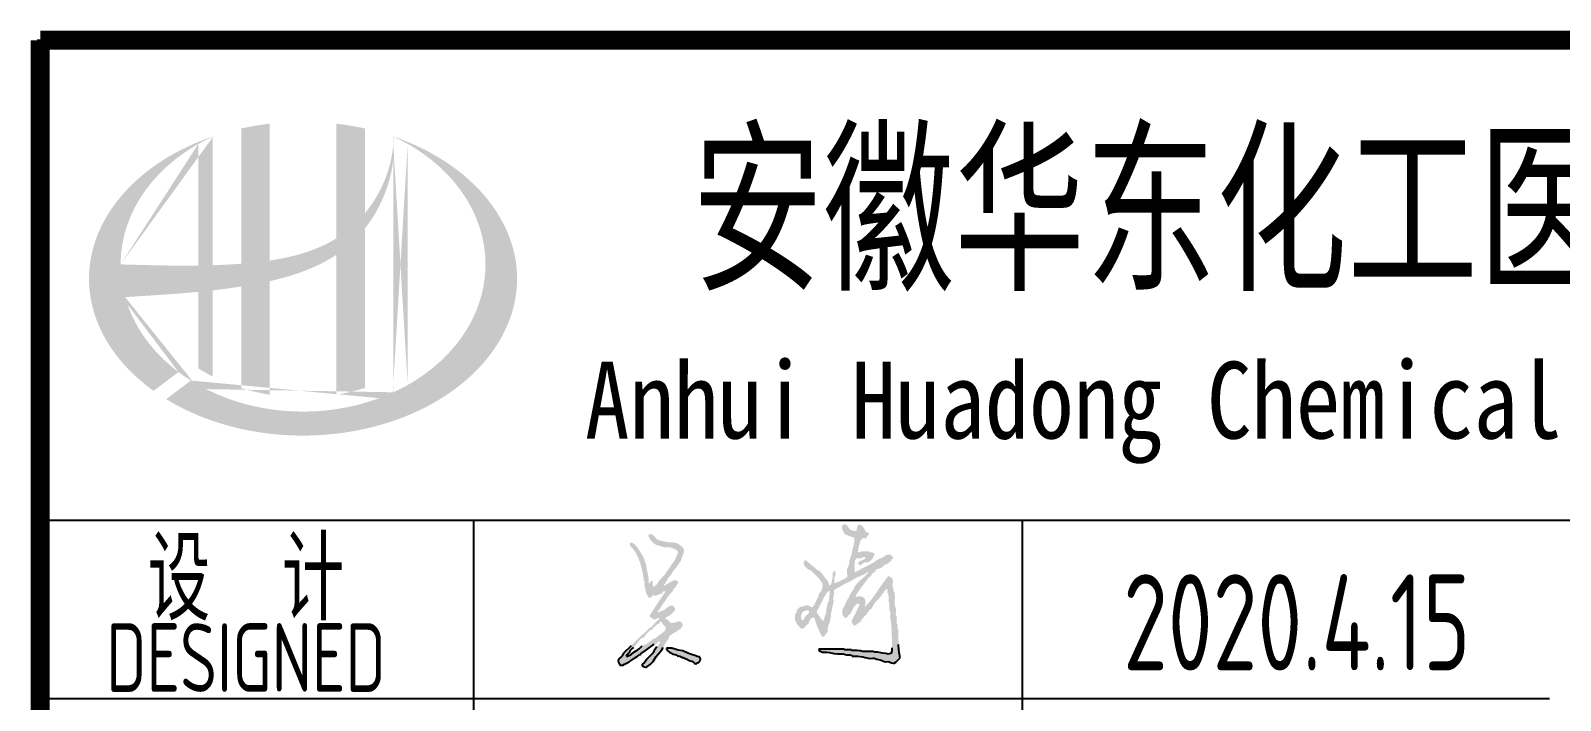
# Model space of a CAD drawing. Extents: x 84552 to 1115094, y -331058 to 102248.
# Drawn here: x 194981 to 197768, y 58231 to 59452 of the extents above; entities that cross this region are included whole.
import ezdxf
from ezdxf.enums import TextEntityAlignment as Align

# ---------------------------------------------------------------- set-up
doc = ezdxf.new("R2010")
doc.units = 0
doc.header["$LTSCALE"] = 1000
doc.header["$MEASUREMENT"] = 0
doc.styles.add('AHD', font='sceie.shx', dxfattribs={"width": 0.7, "bigfont": 'sceic.shx'})
doc.styles.add('sceie', font='sceie.shx', dxfattribs={"width": 0.7, "bigfont": 'sceic.shx'})
doc.styles.add('宋体', font='', dxfattribs={"width": 0.6})
doc.styles.get('宋体').set_extended_font_data('SimSun')

msp = doc.modelspace()

# ---------------------------------------------------------------- hatches: boundary and pattern name
h = msp.add_hatch(color=256)
edge = h.paths.add_edge_path()
edge.add_spline(control_points=[(195416.3, 58995.6), (195419.4, 58996.3), (195422.4, 58997), (195447, 59002.9), (195468.3, 59009.4), (195505.8, 59025), (195522.2, 59033.4), (195537.7, 59043.7)], knot_values=[61.629012, 61.629012, 61.629012, 61.629012, 63.330431, 63.330431, 75.353634, 75.353634, 85.398649, 85.398649, 85.398649, 85.398649], degree=3, periodic=0)
edge.add_line((195537.7, 59043.7), (195537.7, 58788.6))
edge.add_spline(control_points=[(195537.7, 58788.6), (195546.2, 58790), (195554.7, 58791.7), (195572.1, 58795.7), (195581, 58798.1), (195589.7, 58800.8)], knot_values=[4.908456, 4.908456, 4.908456, 4.908456, 4.992821, 4.992821, 5.083034, 5.083034, 5.083034, 5.083034], degree=3, periodic=0)
edge.add_line((195589.7, 58800.8), (195589.7, 59091.6))
edge.add_spline(control_points=[(195589.7, 59091.6), (195594, 59097), (195598.1, 59102.7), (195611.1, 59122.5), (195618.9, 59137.5), (195633.6, 59173.9), (195639.2, 59195.8), (195641.5, 59218.5), (195641.6, 59219.1), (195641.7, 59219.7)], knot_values=[97.991744, 97.991744, 97.991744, 97.991744, 101.64219, 101.64219, 110.337975, 110.337975, 121.934322, 121.934322, 122.270691, 122.270691, 122.270691, 122.270691], degree=3, periodic=0)
edge.add_line((195641.7, 59219.7), (195641.7, 59254.9))
edge.add_spline(control_points=[(195641.7, 59254.9), (195641.6, 59251.1), (195641.4, 59247.3), (195641.1, 59243.4)], knot_values=[126.194075, 126.194075, 126.194075, 126.194075, 128.396762, 128.396762, 128.396762, 128.396762], degree=3, periodic=0)
edge.add_spline(control_points=[(195641.1, 59243.4), (195640.9, 59240.3), (195640.6, 59237.2), (195640.2, 59234.1)], knot_values=[124.417049, 124.417049, 124.417049, 124.417049, 126.194075, 126.194075, 126.194075, 126.194075], degree=3, periodic=0)
edge.add_spline(control_points=[(195640.2, 59234.1), (195639.6, 59229.6), (195638.9, 59225), (195638, 59220.5)], knot_values=[121.80529, 121.80529, 121.80529, 121.80529, 124.417049, 124.417049, 124.417049, 124.417049], degree=3, periodic=0)
edge.add_spline(control_points=[(195638, 59220.5), (195636.8, 59214.4), (195635.4, 59208.3), (195633.6, 59202.3)], knot_values=[118.31574, 118.31574, 118.31574, 118.31574, 121.80529, 121.80529, 121.80529, 121.80529], degree=3, periodic=0)
edge.add_spline(control_points=[(195633.6, 59202.3), (195631.9, 59196.2), (195629.8, 59190.2), (195627.6, 59184.3)], knot_values=[114.795988, 114.795988, 114.795988, 114.795988, 118.31574, 118.31574, 118.31574, 118.31574], degree=3, periodic=0)
edge.add_spline(control_points=[(195627.6, 59184.3), (195625.3, 59178.5), (195622.8, 59172.7), (195620.1, 59167)], knot_values=[111.329641, 111.329641, 111.329641, 111.329641, 114.795988, 114.795988, 114.795988, 114.795988], degree=3, periodic=0)
edge.add_spline(control_points=[(195620.1, 59167), (195617.4, 59161.2), (195614.3, 59155.6), (195611.1, 59150)], knot_values=[107.79529, 107.79529, 107.79529, 107.79529, 111.329641, 111.329641, 111.329641, 111.329641], degree=3, periodic=0)
edge.add_spline(control_points=[(195611.1, 59150), (195608, 59144.6), (195604.6, 59139.3), (195601, 59134.2)], knot_values=[104.343579, 104.343579, 104.343579, 104.343579, 107.79529, 107.79529, 107.79529, 107.79529], degree=3, periodic=0)
edge.add_spline(control_points=[(195601, 59134.2), (195597.4, 59129), (195593.6, 59124), (195589.7, 59119.1)], knot_values=[100.8507, 100.8507, 100.8507, 100.8507, 104.343579, 104.343579, 104.343579, 104.343579], degree=3, periodic=0)
edge.add_line((195589.7, 59119.1), (195589.7, 59273.8))
edge.add_spline(control_points=[(195589.7, 59273.8), (195572.6, 59277.6), (195555.2, 59280.5), (195537.7, 59282.5)], knot_values=[4.423999, 4.423999, 4.423999, 4.423999, 4.558741, 4.558741, 4.558741, 4.558741], degree=3, periodic=0)
edge.add_line((195537.7, 59282.5), (195537.7, 59073.5))
edge.add_spline(control_points=[(195537.7, 59073.5), (195501.7, 59051.2), (195459.6, 59039.6), (195416.3, 59033.1)], knot_values=[63.246215, 63.246215, 63.246215, 63.246215, 87.689124, 87.689124, 87.689124, 87.689124], degree=3, periodic=0)
edge.add_line((195416.3, 59033.1), (195416.3, 59282.5))
edge.add_spline(control_points=[(195416.3, 59282.5), (195398.7, 59280.5), (195381.3, 59277.6), (195364.3, 59273.8)], knot_values=[4.866038, 4.866038, 4.866038, 4.866038, 5.000777, 5.000777, 5.000777, 5.000777], degree=3, periodic=0)
edge.add_line((195364.3, 59273.8), (195364.3, 59027.4))
edge.add_spline(control_points=[(195364.3, 59027.4), (195363.5, 59027.3), (195346, 59026), (195328.7, 59025.1), (195312.3, 59024.6)], knot_values=[43.657356, 43.657356, 43.657356, 43.657356, 44.134253, 53.497092, 53.497092, 53.497092, 53.497092], degree=3, periodic=0)
edge.add_line((195312.3, 59024.6), (195312.3, 59259.2))
edge.add_spline(control_points=[(195312.3, 59259.2), (195303.8, 59256.2), (195295.4, 59253.1), (195287.2, 59249.7)], knot_values=[5.14157, 5.14157, 5.14157, 5.14157, 5.212921, 5.212921, 5.212921, 5.212921], degree=3, periodic=0)
edge.add_spline(control_points=[(195287.2, 59249.7), (195283.8, 59248.3), (195280.3, 59246.8), (195264.2, 59239.8), (195252, 59233.6), (195240.2, 59227)], knot_values=[5.212921, 5.212921, 5.212921, 5.212921, 5.24296, 5.24296, 5.355623, 5.355623, 5.355623, 5.355623], degree=3, periodic=0)
edge.add_spline(control_points=[(195240.2, 59227), (195232.8, 59222.9), (195225.6, 59218.5), (195218.6, 59213.9)], knot_values=[5.355623, 5.355623, 5.355623, 5.355623, 5.426974, 5.426974, 5.426974, 5.426974], degree=3, periodic=0)
edge.add_spline(control_points=[(195218.6, 59213.9), (195214.9, 59211.5), (195211.2, 59209.1), (195204.5, 59204.3), (195201.3, 59202.1), (195198.3, 59199.8)], knot_values=[5.426974, 5.426974, 5.426974, 5.426974, 5.464765, 5.464765, 5.498325, 5.498325, 5.498325, 5.498325], degree=3, periodic=0)
edge.add_spline(control_points=[(195198.3, 59199.8), (195185.3, 59190), (195173.2, 59179.5), (195162.3, 59168.6)], knot_values=[5.498325, 5.498325, 5.498325, 5.498325, 5.641027, 5.641027, 5.641027, 5.641027], degree=3, periodic=0)
edge.add_spline(control_points=[(195162.3, 59168.6), (195158.8, 59165.1), (195155.4, 59161.5), (195145.2, 59150.2), (195138.7, 59142.3), (195132.8, 59134.2)], knot_values=[5.641027, 5.641027, 5.641027, 5.641027, 5.686569, 5.686569, 5.783729, 5.783729, 5.783729, 5.783729], degree=3, periodic=0)
edge.add_spline(control_points=[(195132.8, 59134.2), (195125.3, 59123.8), (195118.6, 59113.1), (195112.1, 59100.6), (195111.3, 59099), (195110.5, 59097.4)], knot_values=[5.783729, 5.783729, 5.783729, 5.783729, 5.908374, 5.908374, 5.92643, 5.92643, 5.92643, 5.92643], degree=3, periodic=0)
edge.add_spline(control_points=[(195110.5, 59097.4), (195104.2, 59084.9), (195099.2, 59072.1), (195095.5, 59059.1)], knot_values=[5.92643, 5.92643, 5.92643, 5.92643, 6.069132, 6.069132, 6.069132, 6.069132], degree=3, periodic=0)
edge.add_spline(control_points=[(195095.5, 59059.1), (195093.8, 59053.5), (195092.5, 59048), (195089.8, 59034.9), (195088.6, 59027.4), (195087.9, 59019.8)], knot_values=[6.069132, 6.069132, 6.069132, 6.069132, 6.130179, 6.130179, 6.211834, 6.211834, 6.211834, 6.211834], degree=3, periodic=0)
edge.add_spline(control_points=[(195087.9, 59019.8), (195087.3, 59013.2), (195087, 59006.6), (195087, 59000)], knot_values=[6.211834, 6.211834, 6.211834, 6.211834, 6.283185, 6.283185, 6.283185, 6.283185], degree=3, periodic=0)
edge.add_spline(control_points=[(195087, 59000), (195087, 58995.4), (195087.1, 58990.7), (195087.5, 58986.1)], knot_values=[6.283185, 6.283185, 6.283185, 6.283185, 6.333655, 6.333655, 6.333655, 6.333655], degree=3, periodic=0)
edge.add_spline(control_points=[(195087.5, 58986.1), (195088.1, 58976.7), (195089.3, 58967.4), (195091.2, 58958.2)], knot_values=[6.333655, 6.333655, 6.333655, 6.333655, 6.434594, 6.434594, 6.434594, 6.434594], degree=3, periodic=0)
edge.add_spline(control_points=[(195091.2, 58958.2), (195091.3, 58957.6), (195091.5, 58956.9), (195093.4, 58947.7), (195095.8, 58939.1), (195098.8, 58930.6)], knot_values=[6.434594, 6.434594, 6.434594, 6.434594, 6.441278, 6.441278, 6.535532, 6.535532, 6.535532, 6.535532], degree=3, periodic=0)
edge.add_spline(control_points=[(195098.8, 58930.6), (195101.9, 58921.5), (195105.6, 58912.5), (195110, 58903.6)], knot_values=[6.535532, 6.535532, 6.535532, 6.535532, 6.636471, 6.636471, 6.636471, 6.636471], degree=3, periodic=0)
edge.add_spline(control_points=[(195110, 58903.6), (195111.1, 58901.3), (195112.3, 58899.1), (195116.9, 58890.3), (195120.8, 58883.8), (195125, 58877.3)], knot_values=[6.636471, 6.636471, 6.636471, 6.636471, 6.661894, 6.661894, 6.73741, 6.73741, 6.73741, 6.73741], degree=3, periodic=0)
edge.add_spline(control_points=[(195125, 58877.3), (195130.5, 58868.8), (195136.7, 58860.4), (195143.5, 58852.2)], knot_values=[6.73741, 6.73741, 6.73741, 6.73741, 6.838349, 6.838349, 6.838349, 6.838349], degree=3, periodic=0)
edge.add_spline(control_points=[(195143.5, 58852.2), (195146.5, 58848.6), (195149.5, 58845.1), (195156.8, 58837.1), (195161.1, 58832.7), (195165.5, 58828.3)], knot_values=[6.838349, 6.838349, 6.838349, 6.838349, 6.88251, 6.88251, 6.939288, 6.939288, 6.939288, 6.939288], degree=3, periodic=0)
edge.add_spline(control_points=[(195165.5, 58828.3), (195173.4, 58820.7), (195181.8, 58813.2), (195190.8, 58806.1)], knot_values=[6.939288, 6.939288, 6.939288, 6.939288, 7.040227, 7.040227, 7.040227, 7.040227], degree=3, periodic=0)
edge.add_spline(control_points=[(195190.8, 58806.1), (195195.2, 58802.6), (195199.8, 58799.1), (195204.6, 58795.7)], knot_values=[7.040227, 7.040227, 7.040227, 7.040227, 7.090696, 7.090696, 7.090696, 7.090696], degree=3, periodic=0)
edge.add_line((195204.6, 58795.7), (195250.1, 58829.9))
edge.add_ellipse((195477, 59026), major_axis=(332.5, 0), ratio=0.806676, start_angle=192.819, end_angle=226.9853, ccw=False)
edge.add_spline(control_points=[(195152.8, 58966.5), (195164.8, 58967.3), (195176.8, 58968), (195221.2, 58970.8), (195253.6, 58972.9), (195286.3, 58976.1)], knot_values=[11.398263, 11.398263, 11.398263, 11.398263, 18.40729, 18.40729, 37.18094, 37.18094, 37.18094, 37.18094], degree=3, periodic=0)
edge.add_line((195286.3, 58976.1), (195286.3, 58836.6))
edge.add_spline(control_points=[(195286.3, 58836.6), (195288.1, 58835.4), (195289.9, 58834.3), (195298.4, 58829.2), (195305.2, 58825.4), (195312.3, 58821.9)], knot_values=[4.049945, 4.049945, 4.049945, 4.049945, 4.072021, 4.072021, 4.153257, 4.153257, 4.153257, 4.153257], degree=3, periodic=0)
edge.add_line((195312.3, 58821.9), (195312.3, 58978.8))
edge.add_spline(control_points=[(195312.3, 58978.8), (195328.4, 58980.6), (195344.6, 58982.8), (195362, 58985.5), (195363.2, 58985.6), (195364.3, 58985.8)], knot_values=[42.135009, 42.135009, 42.135009, 42.135009, 51.307228, 51.307228, 51.948574, 51.948574, 51.948574, 51.948574], degree=3, periodic=0)
edge.add_line((195364.3, 58985.8), (195364.3, 58800.8))
edge.add_spline(control_points=[(195364.3, 58800.8), (195381.1, 58795.6), (195398.6, 58791.5), (195416.3, 58788.6)], knot_values=[4.34174, 4.34174, 4.34174, 4.34174, 4.516316, 4.516316, 4.516316, 4.516316], degree=3, periodic=0)
edge.add_line((195416.3, 58788.6), (195416.3, 58995.6))
edge = h.paths.add_edge_path(flags=16)
edge.add_ellipse((195477, 59026), major_axis=(332.5, 0), ratio=0.806676, start_angle=124.9875, end_angle=179.999, ccw=False)
edge.add_line((195286.3, 59245.8), (195286.3, 59024))
edge.add_spline(control_points=[(195286.3, 59024), (195238.6, 59023.3), (195191.7, 59024.9), (195144.5, 59026.1)], knot_values=[11.27373, 11.27373, 11.27373, 11.27373, 38.687513, 38.687513, 38.687513, 38.687513], degree=3, periodic=0)
edge = h.paths.add_edge_path()
edge.add_spline(control_points=[(195227.6, 58780.5), (195243.1, 58771), (195259.7, 58762.3), (195302, 58743.7), (195328.6, 58734.8), (195384, 58721.5), (195412.7, 58717.2), (195470.8, 58713.3), (195500.1, 58713.8), (195557.9, 58719.5), (195586.3, 58724.8), (195640.8, 58739.8), (195666.9, 58749.5), (195715.4, 58773), (195737.8, 58786.7), (195777.7, 58817.1), (195795.3, 58833.9), (195825, 58869.7), (195837, 58888.6), (195855.2, 58927.7), (195861.4, 58947.8), (195867.7, 58988.4), (195867.8, 59008.9), (195862.1, 59049.6), (195856.2, 59069.8), (195838.4, 59109.2), (195826.5, 59128.3), (195797.1, 59164.4), (195779.5, 59181.4), (195739.6, 59212.2), (195717.3, 59226.1), (195676.7, 59245.9), (195659.5, 59253), (195641.7, 59259.2)], knot_values=[0.886421, 0.886421, 0.886421, 0.886421, 1.040557, 1.040557, 1.261172, 1.261172, 1.481788, 1.481788, 1.702404, 1.702404, 1.92302, 1.92302, 2.143636, 2.143636, 2.364252, 2.364252, 2.584868, 2.584868, 2.805484, 2.805484, 3.026099, 3.026099, 3.246715, 3.246715, 3.46852, 3.46852, 3.690325, 3.690325, 3.91213, 3.91213, 4.133935, 4.133935, 4.283209, 4.283209, 4.283209, 4.283209], degree=3, periodic=0)
edge.add_line((195641.7, 59259.2), (195641.7, 59259.1))
edge.add_spline(control_points=[(195641.7, 59259.1), (195641.7, 59257.7), (195641.7, 59256.3), (195641.7, 59254.9)], knot_values=[128.396762, 128.396762, 128.396762, 128.396762, 129.192193, 129.192193, 129.192193, 129.192193], degree=3, periodic=0)
edge.add_line((195641.7, 59254.9), (195641.7, 58793))
edge.add_ellipse((195477, 59026), major_axis=(332.5, 0), ratio=0.806676, start_angle=232.1054, end_angle=299.6833, ccw=False)
edge.add_line((195272.8, 58814.4), (195227.6, 58780.5))
edge = h.paths.add_edge_path(flags=16)
edge.add_ellipse((195477, 59026), major_axis=(332.5, 0), ratio=0.806676, start_angle=304.9875, end_angle=415.0121, ccw=False)
edge.add_line((195667.7, 58806.3), (195667.7, 59245.8))
h = msp.add_hatch(color=256)
h.dxf.hatch_style = 1
h.paths.add_polyline_path([(196153.7, 58436), (196156.6, 58438.4), (196156.3, 58439.8), (196156.9, 58440.9), (196158.1, 58441.5), (196159.4, 58443.2), (196160, 58444.2), (196160.7, 58446.2), (196159, 58448.8), (196157.4, 58449.9), (196154.5, 58450.9), (196146.9, 58447.2), (196143.1, 58445.2), (196135.7, 58441), (196134.7, 58441.5), (196134.3, 58442.5), (196134.7, 58443.6), (196136, 58443.4), (196137.2, 58444.3), (196137.3, 58445.7), (196141.2, 58452.7), (196143.6, 58456.1), (196148.8, 58462.3), (196151.5, 58467.4), (196153.4, 58469.9), (196157.6, 58473.8), (196157.4, 58475.2), (196157.9, 58476.3), (196159.2, 58476.9), (196164.1, 58483.7), (196166.1, 58487.7), (196168.6, 58495.7), (196170.6, 58499.4), (196171.1, 58501.9), (196170.6, 58506.1), (196169.8, 58509), (196168.8, 58510.5), (196166.5, 58512.4), (196161, 58516.5), (196157.6, 58518.1), (196150.8, 58519.7), (196147.3, 58519.7), (196145.5, 58519.7), (196142, 58519.7), (196136.1, 58520.9), (196133.2, 58521.5), (196127.4, 58522.8), (196122.9, 58524.7), (196120.6, 58526.3), (196117.5, 58530.1), (196116.2, 58531.3), (196115.6, 58531.9), (196114.4, 58533.2), (196111.9, 58534.2), (196110.2, 58534.3), (196107.6, 58533.7), (196106.3, 58533), (196106.1, 58531.1), (196107.1, 58530.1), (196109.4, 58524.9), (196111.2, 58522.4), (196115.4, 58518.6), (196118.6, 58516), (196120.4, 58514.9), (196124.3, 58513.4), (196126.4, 58513.7), (196127.8, 58513.3), (196129.5, 58511.8), (196131.7, 58511.8), (196132.8, 58511.4), (196134.7, 58510.3), (196139.3, 58510.3), (196141.6, 58510.3), (196146.1, 58510.3), (196151.4, 58508.7), (196154, 58507.5), (196158.7, 58504.5), (196159.9, 58502.6), (196160, 58501), (196159.2, 58498.8), (196155.7, 58489.9), (196153.4, 58485.6), (196147.7, 58478), (196146.4, 58475.3), (196145.5, 58474), (196143.5, 58471.7), (196137.3, 58462.4), (196133.7, 58457.9), (196125.8, 58449.8), (196122.8, 58444.8), (196120.8, 58442.4), (196116.5, 58438.4), (196116, 58439.4), (196114.9, 58439.8), (196113.9, 58439.4), (196113.9, 58443.2), (196113.9, 58445.1), (196113.9, 58448.8), (196112.6, 58449.1), (196112, 58449.2), (196110.7, 58449.3), (196109.9, 58447.3), (196109.4, 58446.4), (196108.1, 58444.6), (196107.2, 58444.8), (196106.7, 58445.9), (196107.1, 58446.7), (196106.7, 58450.9), (196106.5, 58453), (196106, 58457.1), (196105.2, 58461.3), (196104.8, 58463.4), (196104, 58467.6), (196102.9, 58473.8), (196102.3, 58477), (196100.8, 58483.2), (196097.2, 58492.4), (196094.8, 58496.8), (196089.4, 58505.1), (196085.8, 58510.5), (196083.7, 58513.1), (196078.9, 58517.6), (196077, 58518.8), (196075.4, 58518.9), (196073.2, 58518.1), (196072.3, 58517.6), (196072, 58516.3), (196072.7, 58515.5), (196073.5, 58512.6), (196074.5, 58511.1), (196076.9, 58509.2), (196081.4, 58503.4), (196083.4, 58500.2), (196086.8, 58493.6), (196090.2, 58485), (196091.7, 58480.6), (196094.1, 58471.7), (196094.7, 58469.2), (196095, 58468), (196095.6, 58465.5), (196096.5, 58460.5), (196096.9, 58458), (196097.7, 58453), (196097.3, 58451.2), (196097.8, 58449.8), (196099.3, 58448.8), (196099.1, 58442.5), (196099.4, 58439.3), (196100.8, 58433.2), (196102, 58427.9), (196103.1, 58425.2), (196106, 58420.7), (196106.9, 58419), (196108.4, 58418.3), (196110.2, 58418.6), (196111.9, 58420.3), (196112.7, 58421.1), (196114.4, 58422.8), (196119.7, 58422.6), (196122.6, 58423.2), (196127.4, 58425.4), (196129, 58425.9), (196129.9, 58426.1), (196131.6, 58425.9), (196131.5, 58428.4), (196133.2, 58430.3), (196135.7, 58430.6), (196136.7, 58430.1), (196136.9, 58428.8), (196136.3, 58428), (196125.3, 58411.8), (196119.9, 58403.7), (196109.2, 58387.3), (196108.3, 58385.5), (196109, 58383.6), (196110.7, 58382.6), (196112.5, 58381.3), (196113.3, 58380.6), (196114.9, 58379), (196118.4, 58379), (196120.4, 58379.6), (196123.2, 58381.6), (196124, 58381.9), (196124.7, 58381.7), (196125.3, 58381.1), (196125.5, 58380.2), (196125.4, 58379.6), (196124.8, 58379), (196118.7, 58373), (196115.7, 58369.9), (196109.7, 58363.9), (196108.8, 58363.5), (196108.4, 58363.3), (196107.6, 58362.8), (196103.4, 58358.7), (196101.3, 58356.6), (196097.2, 58352.4), (196096.3, 58352), (196095.9, 58351.8), (196095.1, 58351.4), (196081.6, 58337.8), (196074.8, 58331.1), (196061.2, 58317.5), (196058.3, 58312.9), (196056.4, 58310.8), (196052.4, 58307.1), (196051.4, 58304.8), (196051.3, 58303.3), (196051.9, 58300.9), (196052.9, 58298.8), (196053.4, 58297.7), (196054.5, 58295.6), (196057.9, 58295.4), (196059.9, 58295.9), (196062.8, 58297.7), (196071, 58301.9), (196075.1, 58304.3), (196082.6, 58309.7), (196085.9, 58311.3), (196087.5, 58312.6), (196089.9, 58315.4), (196091.3, 58315.2), (196092.4, 58315.8), (196093, 58317), (196102.6, 58323.7), (196107.4, 58327), (196117, 58333.7), (196120, 58334.3), (196121.6, 58335.2), (196123.7, 58337.3), (196124.2, 58338.4), (196125.1, 58339), (196126.4, 58338.9), (196127.3, 58338.4), (196127.6, 58337.1), (196126.9, 58336.3), (196125.8, 58334.3), (196125, 58333.4), (196123.2, 58332.1), (196123.5, 58330.7), (196122.9, 58329.6), (196121.7, 58329), (196118.4, 58324.6), (196116.9, 58322.3), (196114.4, 58317.5), (196110.2, 58313.4), (196108.1, 58311.3), (196104, 58307.1), (196101, 58302.7), (196099.1, 58300.6), (196095.1, 58297.2), (196094.9, 58295.7), (196095.1, 58294.7), (196096.1, 58293.6), (196096.9, 58294), (196098.1, 58293.4), (196098.2, 58292.5), (196100.9, 58291.8), (196102.7, 58292), (196105, 58293.6), (196109.3, 58296.7), (196111.3, 58298.5), (196114.9, 58302.4), (196120.7, 58311.4), (196124, 58315.7), (196131, 58323.8), (196133.1, 58327.9), (196134.2, 58330), (196136.3, 58334.2), (196140.6, 58340.6), (196142.6, 58344), (196146.1, 58350.9), (196147.5, 58350.6), (196148.6, 58351.2), (196149.3, 58352.4), (196156.1, 58356.3), (196159.5, 58358.4), (196165.9, 58362.8), (196165.8, 58364.2), (196166.7, 58365.3), (196168, 58365.4), (196168.6, 58368.8), (196168.3, 58370.7), (196167, 58373.8), (196164.3, 58375), (196162.7, 58375.3), (196159.7, 58375.3), (196154.9, 58373.5), (196152.3, 58372.9), (196147.2, 58372.2), (196145.2, 58373.4), (196144.4, 58374.7), (196144.1, 58376.9), (196142.7, 58376.7), (196141.6, 58377.2), (196140.9, 58378.5), (196139.9, 58379.2), (196139, 58379.4), (196137.8, 58379), (196137.4, 58380.7), (196137.9, 58382.1), (196139.4, 58383.2), (196145.5, 58386.7), (196148.5, 58389), (196153.4, 58394.1), (196154.8, 58396.5), (196154.9, 58398.3), (196154, 58400.9), (196152.7, 58402.1), (196152.1, 58402.7), (196150.8, 58404), (196147.7, 58404.2), (196145.9, 58403.9), (196143, 58402.4), (196136.1, 58397.4), (196132.2, 58395.2), (196124.3, 58392), (196123.6, 58392.2), (196123.3, 58393.1), (196123.7, 58393.6), (196125.9, 58396.6), (196127, 58398.1), (196129.5, 58400.9), (196129.2, 58402.3), (196129.8, 58403.4), (196131, 58404), (196132.4, 58406.7), (196133.3, 58408), (196135.2, 58410.3), (196140.7, 58419.1), (196143.9, 58423.3), (196150.8, 58431.1), (196152.4, 58434.4)])
h.paths.add_polyline_path([(196128.2, 58375), (196129.5, 58374.8), (196132.3, 58370.9), (196133.9, 58369), (196137.3, 58365.4), (196137.6, 58362.3), (196137.3, 58360.4), (196135.7, 58357.6), (196130.8, 58353.8), (196128.3, 58352), (196123.2, 58348.3), (196119.5, 58345.3), (196117.3, 58344.1), (196112.8, 58342.5), (196111.6, 58340.7), (196110.6, 58339.9), (196108.6, 58338.9), (196103.9, 58334.8), (196101, 58333.2), (196095.1, 58331.1), (196089.3, 58325.7), (196086.1, 58323.3), (196079.5, 58319.1), (196074.9, 58315.4), (196072.3, 58313.8), (196067, 58311.3), (196067, 58311.7), (196066.9, 58312.1), (196066.4, 58312.3), (196066.4, 58313.8), (196067.1, 58314.9), (196068.5, 58315.4), (196070.9, 58317.3), (196071.9, 58318.8), (196072.7, 58321.7), (196076.9, 58325.9), (196078.9, 58327.9), (196083.1, 58332.1), (196085.9, 58335.6), (196087.2, 58337.4), (196089.9, 58341), (196092.1, 58343.4), (196093.6, 58344.5), (196096.7, 58345.7), (196099.1, 58347.4), (196100.1, 58348.7), (196101.3, 58351.4), (196105.7, 58356), (196108.3, 58358.1), (196113.9, 58361.3), (196114.8, 58362.2), (196115, 58363.1), (196114.9, 58364.4), (196116.2, 58365), (196116.8, 58365.3), (196118, 58366), (196120.8, 58368.9), (196122.6, 58370.1), (196126.4, 58371.7), (196126.4, 58372.5), (196126.4, 58373), (196126.4, 58373.8), (196127.3, 58374.7)], flags=16)
h.paths.add_polyline_path([(196178.3, 58317.3), (196169.1, 58321.7), (196160.8, 58323.2), (196156.7, 58324.2), (196148.8, 58326.9), (196145.2, 58326.9), (196143.4, 58326.9), (196139.9, 58326.9), (196139.3, 58326.3), (196139.1, 58325.6), (196139.4, 58324.8), (196140.1, 58323.6), (196140.4, 58323), (196140.9, 58321.7), (196144.9, 58319.1), (196147, 58317.9), (196151.4, 58316), (196154.9, 58315.2), (196156.7, 58314.4), (196159.7, 58312.3), (196162.3, 58312.5), (196163.8, 58312.1), (196165.9, 58310.7), (196168.4, 58309.9), (196169.7, 58309.5), (196172.2, 58308.7), (196176.4, 58306.6), (196178.4, 58305.5), (196182.6, 58303.5), (196185.6, 58302.9), (196187.3, 58302), (196189.4, 58299.8), (196189.8, 58299.4), (196190, 58299.2), (196190.4, 58298.8), (196192.5, 58298.2), (196194, 58298.5), (196195.6, 58299.8), (196197.4, 58300.6), (196198.2, 58301.3), (196199.3, 58302.9), (196201, 58304.9), (196201.4, 58306.7), (196200.8, 58309.2), (196200, 58310), (196199.6, 58310.4), (196198.8, 58311.3), (196196.4, 58310.9), (196194.9, 58311.3), (196193, 58312.8), (196183.2, 58315.5)])
h.paths.add_polyline_path([(196563.2, 58318.7), (196562.5, 58323.5), (196561.9, 58333.2), (196562.7, 58333.4), (196563, 58334.6), (196562.4, 58335.2), (196561.5, 58344.4), (196561.4, 58349), (196561.9, 58358.2), (196561, 58360.7), (196560.6, 58361.9), (196559.8, 58364.4), (196560.4, 58367.7), (196560.2, 58369.7), (196558.7, 58372.7), (196558.7, 58377.3), (196558.7, 58379.6), (196558.7, 58384.2), (196557.9, 58385.5), (196557.5, 58386.1), (196556.7, 58387.3), (196557.2, 58391.9), (196557.3, 58394.2), (196557.2, 58398.8), (196555.5, 58403.6), (196555.1, 58406.2), (196555.1, 58411.3), (196555.4, 58418.4), (196555.3, 58422), (196554.6, 58429), (196553.3, 58429.5), (196552.6, 58430.8), (196553, 58432.1), (196552.2, 58436.3), (196551.8, 58438.4), (196550.9, 58442.6), (196551.8, 58447.5), (196551.7, 58450.2), (196550.4, 58455.1), (196549, 58454.8), (196547.9, 58455.4), (196547.3, 58456.6), (196545.3, 58457.8), (196543.3, 58457.6), (196541.6, 58456.1), (196534.3, 58446), (196530.7, 58441), (196523.3, 58431.1), (196523.6, 58429.7), (196523, 58428.6), (196521.8, 58428), (196514.4, 58417.5), (196510.5, 58412.5), (196502, 58403), (196501.3, 58403), (196501, 58403), (196500.4, 58403), (196499.9, 58403.8), (196500.5, 58404.9), (196501.4, 58405), (196501.4, 58409.2), (196501.4, 58411.3), (196501.4, 58415.5), (196500.2, 58415.9), (196499.7, 58417.5), (196500.4, 58418.6), (196499, 58418.3), (196497.9, 58418.9), (196497.3, 58420.1), (196492.8, 58421), (196490.4, 58421.1), (196485.8, 58420.7), (196485.8, 58420.2), (196485.2, 58419.9), (196484.8, 58420.1), (196483.8, 58420.6), (196483.6, 58421.9), (196484.2, 58422.8), (196491.5, 58433.7), (196495.3, 58439.1), (196503.5, 58449.3), (196505.5, 58452.7), (196506.6, 58454.3), (196509.3, 58457.1), (196510.4, 58457.2), (196511, 58457.5), (196511.9, 58458.2), (196512.9, 58461.1), (196514, 58462.6), (196516.5, 58464.4), (196517.7, 58464.5), (196518.3, 58464.8), (196519.2, 58465.5), (196519.6, 58468), (196520.6, 58469.4), (196522.8, 58470.7), (196528.7, 58472.4), (196531.7, 58474), (196536.3, 58478), (196542, 58480.8), (196544.7, 58482.6), (196549.4, 58486.8), (196549.2, 58488.2), (196550.1, 58489.3), (196551.4, 58489.4), (196551.9, 58491.3), (196551.6, 58492.6), (196550.4, 58494.1), (196549.4, 58495.2), (196548.8, 58495.7), (196547.8, 58496.7), (196543.8, 58497), (196541.7, 58496.8), (196537.9, 58495.7), (196537.5, 58494.9), (196537.3, 58494.4), (196536.9, 58493.6), (196535.5, 58493.8), (196534.4, 58493.3), (196533.7, 58492), (196526, 58489.1), (196522.2, 58487.1), (196515.5, 58482.1), (196507, 58477.7), (196502.7, 58475.5), (196494.1, 58471.2), (196490.4, 58469.1), (196488.5, 58468), (196484.8, 58466), (196484, 58465.3), (196482.6, 58465.6), (196482.2, 58466.5), (196481.8, 58474.4), (196481.9, 58478.4), (196482.7, 58486.3), (196483.9, 58487.7), (196484.4, 58488.6), (196484.8, 58490.5), (196489.8, 58490.1), (196492.5, 58490.4), (196497.3, 58492), (196498.6, 58493), (196500.4, 58492.8), (196501.4, 58491.5), (196501.6, 58490.2), (196500.7, 58489.1), (196499.4, 58488.9), (196494.8, 58486.4), (196492.5, 58485.2), (196487.9, 58482.7), (196488.9, 58480.9), (196489.4, 58479.9), (196490, 58478), (196492.1, 58477.7), (196493.6, 58478.1), (196495.2, 58479.5), (196497.4, 58481.4), (196498.7, 58482.1), (196501.4, 58483.2), (196504.9, 58482.9), (196506.9, 58483.4), (196509.8, 58485.3), (196512.4, 58487.7), (196513.6, 58488.9), (196516, 58491.5), (196515.8, 58492.9), (196516.3, 58494), (196517.6, 58494.6), (196518.3, 58496.6), (196518.1, 58498.1), (196517.1, 58499.9), (196515.6, 58500.1), (196514.7, 58500.7), (196513.9, 58501.9), (196511.5, 58501.2), (196509.7, 58501.5), (196507.7, 58503), (196502.3, 58503), (196499.6, 58503), (196494.1, 58503), (196492.5, 58501.5), (196491.1, 58501.1), (196488.9, 58501.4), (196488, 58501.9), (196487.7, 58503.2), (196488.4, 58504), (196489.1, 58509.5), (196489.7, 58512.3), (196491.5, 58517.6), (196491.9, 58520.4), (196492.5, 58521.9), (196494.1, 58524.3), (196495.2, 58525.4), (196495.7, 58525.9), (196496.7, 58526.9), (196499.5, 58526.9), (196500.8, 58526.9), (196503.5, 58526.9), (196504.3, 58529.8), (196505.3, 58531.3), (196507.7, 58533.2), (196508, 58534.9), (196507.7, 58536), (196506.6, 58537.4), (196503.5, 58538.1), (196501.7, 58539.6), (196500.4, 58542.6), (196498.3, 58547), (196496.3, 58549.1), (196492.1, 58551.4), (196489.9, 58551.7), (196488.3, 58550.8), (196487.4, 58548.8), (196486.5, 58545.5), (196486.1, 58543.8), (196485.3, 58540.5), (196484.3, 58540.1), (196483.7, 58540), (196482.7, 58540), (196478.8, 58540.8), (196476.9, 58541.4), (196473.3, 58543.1), (196471.1, 58546.3), (196470, 58547.9), (196467.6, 58550.9), (196465.2, 58552.3), (196463.3, 58552.4), (196460.8, 58551.4), (196460, 58550.6), (196459.6, 58550.2), (196458.7, 58549.3), (196459, 58545.3), (196459.6, 58543.2), (196461.3, 58539.4), (196463.4, 58535.7), (196465.3, 58534), (196469.1, 58532.2), (196474.1, 58530.5), (196476.6, 58529.6), (196481.6, 58528), (196481.8, 58523), (196481.6, 58520.4), (196480.6, 58515.5), (196479.1, 58509.7), (196478.4, 58506.7), (196477, 58500.9), (196476.6, 58497.9), (196476.2, 58496.3), (196474.9, 58493.6), (196474.2, 58490.6), (196473.7, 58489.1), (196472.3, 58486.3), (196472.7, 58482.5), (196472.3, 58480.4), (196470.7, 58476.9), (196469.8, 58474.4), (196469.3, 58473.1), (196468.1, 58470.7), (196468.1, 58466.5), (196468.1, 58464.4), (196468.1, 58460.3), (196469.2, 58459.7), (196469.5, 58458.1), (196468.6, 58457.1), (196467.6, 58456.1), (196467.1, 58455.6), (196466, 58454.5), (196461.8, 58452.4), (196459.8, 58451.4), (196455.6, 58449.3), (196454.9, 58448.9), (196454.7, 58448.5), (196454.6, 58447.8), (196452.4, 58448.1), (196451, 58447.6), (196449.3, 58446.2), (196447.8, 58445.5), (196446.8, 58445.3), (196445.2, 58445.7), (196445.2, 58449.8), (196445.2, 58451.9), (196445.2, 58456.1), (196447, 58459.9), (196447.4, 58462.3), (196446.7, 58466.5), (196446.3, 58467.5), (196444.9, 58467.7), (196444.1, 58467), (196443.5, 58465.5), (196443.1, 58464.7), (196442, 58463.4), (196441.9, 58455.4), (196441.3, 58451.4), (196439.4, 58443.6), (196438.7, 58442.1), (196437.5, 58441.4), (196435.8, 58441.5), (196433.9, 58447.2), (196432.4, 58450), (196428.5, 58454.5), (196424.5, 58460.1), (196422.3, 58462.7), (196417.6, 58467.6), (196414.8, 58468.9), (196413.4, 58469.6), (196410.8, 58471.2), (196410.9, 58472.5), (196410, 58473.6), (196408.7, 58473.8), (196402.3, 58479), (196399.2, 58481.7), (196393.1, 58487.4), (196392.1, 58486.4), (196391.3, 58486.1), (196390, 58486.3), (196389.3, 58482.4), (196389.5, 58480.1), (196391, 58476.4), (196394.9, 58472.3), (196397.3, 58470.5), (196402.5, 58468.1), (196408.9, 58461.6), (196412.1, 58458.4), (196418.6, 58451.9), (196419.5, 58449.6), (196420.3, 58448.4), (196422.3, 58446.7), (196423.6, 58442.3), (196423.7, 58439.7), (196422.8, 58435.3), (196422.1, 58432.2), (196421.3, 58430.7), (196419.1, 58428.5), (196417.1, 58425.3), (196416.3, 58423.4), (196415.5, 58419.6), (196412.6, 58413.8), (196411.1, 58410.9), (196408.2, 58405), (196406.9, 58404.4), (196406.4, 58403.3), (196406.6, 58401.9), (196403.2, 58401.7), (196401.2, 58402.2), (196398.3, 58404), (196397.4, 58404.9), (196396.3, 58405.1), (196395.2, 58404.5), (196391.7, 58404.3), (196390, 58403.9), (196386.8, 58402.4), (196384, 58402), (196382.5, 58401.5), (196380.1, 58399.8), (196378.7, 58398.1), (196378, 58397.2), (196376.4, 58395.7), (196376.7, 58393.5), (196376.3, 58392.1), (196374.8, 58390.5), (196373.4, 58385.6), (196373.1, 58383), (196373.3, 58378), (196375.9, 58372.6), (196377.5, 58370.1), (196381.1, 58365.4), (196382.7, 58364.4), (196383.4, 58363.7), (196384.7, 58362.3), (196386.9, 58362.3), (196388.2, 58362.6), (196390, 58363.9), (196393.7, 58367.6), (196395.6, 58369.5), (196399.3, 58373.3), (196399, 58374.8), (196399.5, 58376.1), (196400.9, 58376.9), (196402, 58380), (196403.6, 58381.5), (196406.6, 58382.6), (196407.2, 58382), (196407.9, 58381.8), (196408.7, 58382.1), (196412.8, 58369.1), (196415.3, 58362.6), (196421.2, 58350.3), (196422.2, 58349.9), (196422.7, 58348.8), (196422.3, 58347.7), (196424.1, 58347.3), (196425.5, 58347.6), (196426.9, 58348.8), (196429, 58351.9), (196430.2, 58353.3), (196432.7, 58356.1), (196433.4, 58364.2), (196434.3, 58368.3), (196437.4, 58375.9), (196438.2, 58382.1), (196438.7, 58385.2), (196439.4, 58391.5), (196440.3, 58395.7), (196440.7, 58397.7), (196441.5, 58401.9), (196441.9, 58403.6), (196442.2, 58404.4), (196442.6, 58406.1), (196443.2, 58409.2), (196443.5, 58410.8), (196444.1, 58413.9), (196443, 58415.9), (196442.8, 58417.5), (196443.6, 58419.6), (196444.4, 58424.1), (196444.5, 58426.5), (196444.1, 58431.1), (196446.2, 58433.2), (196447.3, 58434.2), (196449.3, 58436.3), (196451.1, 58435.9), (196452.5, 58436.4), (196453.5, 58437.9), (196456.5, 58439.3), (196458, 58440.1), (196460.8, 58442), (196467.5, 58445.4), (196470.8, 58447), (196477.5, 58450.4), (196479.4, 58451.4), (196480.3, 58452.2), (196481.6, 58454), (196483.1, 58453.5), (196484.3, 58453.9), (196485.3, 58455.1), (196486.5, 58455.6), (196487.1, 58456.1), (196487.9, 58457.1), (196489.7, 58456.5), (196491.2, 58456.8), (196492.6, 58458.2), (196493.8, 58458.7), (196494.4, 58459.2), (196495.2, 58460.3), (196497.3, 58460), (196498.8, 58460.4), (196500.4, 58461.8), (196502.6, 58463.7), (196503.9, 58464.4), (196506.6, 58465.5), (196506.8, 58464.6), (196506.7, 58464), (196506.1, 58463.4), (196502.2, 58459.4), (196500.2, 58457.4), (196496.2, 58453.5), (196490.7, 58449.1), (196488.1, 58446.5), (196483.7, 58441), (196480.2, 58434.3), (196478.2, 58431), (196473.8, 58424.8), (196471.9, 58420.3), (196470.8, 58418), (196468.1, 58413.9), (196465.1, 58406.9), (196463.4, 58403.4), (196459.8, 58396.7), (196459.3, 58392.3), (196459.5, 58390), (196460.8, 58385.8), (196462.3, 58384.3), (196463, 58383.6), (196464.5, 58382.1), (196466.6, 58381.9), (196468.2, 58382.8), (196469.1, 58384.7), (196473.3, 58388.4), (196475.1, 58390.7), (196477.5, 58395.7), (196480.1, 58400.9), (196482, 58403.3), (196486.3, 58407.1), (196486.7, 58408.1), (196488.2, 58408.4), (196488.9, 58407.6), (196490.4, 58406.4), (196490.6, 58404.5), (196489.5, 58403), (196485.4, 58393.9), (196483.2, 58389.4), (196478.5, 58380.6), (196476.8, 58377.5), (196476.6, 58375), (196478, 58371.7), (196478.7, 58370.5), (196479, 58369.9), (196479.6, 58368.6), (196481.8, 58367.9), (196483.4, 58368.2), (196485.3, 58369.6), (196488.2, 58372), (196489.8, 58373), (196493.1, 58374.8), (196494.2, 58378.1), (196495.3, 58379.7), (196497.8, 58382.1), (196503.2, 58387.8), (196505.7, 58391), (196509.8, 58397.7), (196511.1, 58397.6), (196511.9, 58397.9), (196512.9, 58398.8), (196517.5, 58407), (196520.4, 58410.9), (196527, 58417.5), (196528.5, 58419.9), (196529.5, 58420.9), (196531.7, 58422.8), (196531.4, 58424.1), (196532, 58425.2), (196533.2, 58425.9), (196534.7, 58427.7), (196535.3, 58428.8), (196535.8, 58431.1), (196536.7, 58431.1), (196537.1, 58431.1), (196537.9, 58431.1), (196537.8, 58432.4), (196538, 58433.3), (196538.9, 58434.2), (196540.3, 58434.4), (196541.1, 58434.1), (196542.1, 58433.2), (196541.8, 58428.5), (196542.3, 58426), (196544.2, 58421.7), (196544.2, 58417.1), (196544.2, 58414.8), (196544.2, 58410.3), (196544.6, 58410.3), (196544.8, 58410.3), (196545.2, 58410.3), (196545.2, 58405.2), (196545.2, 58402.7), (196545.2, 58397.7), (196546, 58395.2), (196546.4, 58394), (196547.3, 58391.5), (196547.3, 58386.1), (196547.3, 58383.4), (196547.3, 58378), (196548.2, 58378.1), (196548.4, 58378.4), (196548.3, 58380), (196548.8, 58379.2), (196548.4, 58378.4), (196548.5, 58375.5), (196548.6, 58373.2), (196548.8, 58368.6), (196549.5, 58354.8), (196549.8, 58347.9), (196550.4, 58334.2), (196550, 58327.5), (196549.8, 58324.2), (196549.4, 58317.5), (196545.5, 58316.1), (196543, 58315.9), (196538.9, 58317), (196533.1, 58317.5), (196530.1, 58317.9), (196524.4, 58319.1), (196520.6, 58319.1), (196518.6, 58319.4), (196515, 58320.6), (196507.5, 58320.6), (196503.7, 58320.6), (196496.2, 58320.6), (196492.5, 58321.5), (196490.6, 58321.9), (196486.9, 58322.7), (196482.7, 58322.7), (196480.6, 58322.7), (196476.4, 58322.7), (196476.4, 58323.1), (196476.4, 58323.4), (196476.4, 58323.8), (196471, 58323.8), (196468.3, 58323.8), (196462.9, 58323.8), (196462.9, 58324.2), (196462.9, 58324.4), (196462.9, 58324.8), (196445, 58324.8), (196436, 58324.8), (196418.1, 58324.8), (196417.1, 58324.1), (196416.8, 58322.7), (196417.6, 58321.7), (196419.9, 58321), (196421.1, 58320.6), (196423.3, 58319.6), (196431.7, 58319.6), (196436, 58319), (196444.1, 58317), (196450.8, 58316.2), (196454.1, 58316.1), (196460.8, 58316.5), (196463.3, 58315.6), (196464.6, 58315.2), (196467.1, 58314.4), (196471.2, 58314.7), (196473.4, 58314.5), (196477.5, 58313.4), (196477.5, 58312.9), (196477.5, 58312.7), (196477.5, 58312.3), (196481.6, 58312.3), (196483.7, 58312.3), (196487.9, 58312.3), (196496.7, 58310.7), (196501, 58309.8), (196509.8, 58308.1), (196514.8, 58308.7), (196517.5, 58308.3), (196522.3, 58306.6), (196528.7, 58305.3), (196531.9, 58304.3), (196537.9, 58301.9), (196542.6, 58302.2), (196545.1, 58301.7), (196549.4, 58299.8), (196552.5, 58299.2), (196554.3, 58299.5), (196557.2, 58300.9), (196560.4, 58304.1), (196562, 58305.8), (196565, 58309.2)])
h.paths.add_polyline_path([(196425.6, 58377.1), (196424.7, 58376.6), (196423.8, 58376.9), (196421.3, 58379.5), (196420.2, 58381), (196418.6, 58384.2), (196416.1, 58387.2), (196415, 58389), (196413.4, 58392.5), (196412.8, 58393.7), (196413.3, 58395.1), (196414.4, 58395.7), (196419.4, 58405.7), (196421.9, 58410.7), (196426.9, 58420.7), (196428.8, 58422.9), (196429.5, 58424.2), (196430.6, 58426.9), (196431.9, 58428.7), (196432.8, 58429.5), (196434.8, 58430.6), (196435.6, 58430.9), (196436.3, 58430.7), (196436.8, 58430), (196436.2, 58422.5), (196435.8, 58418.8), (196434.8, 58411.3), (196433, 58408.7), (196432.5, 58407.1), (196432.2, 58404), (196430.7, 58399.2), (196430.4, 58396.5), (196430.6, 58391.5), (196428.3, 58386.2), (196427.4, 58383.5), (196425.9, 58378)], flags=16)
h.paths.add_polyline_path([(196399, 58391.6), (196397.8, 58389.4), (196393.2, 58385.8), (196391.3, 58383.2), (196388.9, 58378), (196387.7, 58378), (196387, 58378), (196385.8, 58378), (196384.7, 58381.6), (196384.5, 58383.6), (196384.7, 58387.3), (196385.8, 58389.7), (196386.4, 58390.9), (196387.9, 58393.1), (196391.4, 58394.7), (196393.4, 58395.2), (196397.2, 58395.7), (196398.8, 58393.7)], flags=16)

# ---------------------------------------------------------------- linework, layer by layer
for p, q in [((194992.5, 59434.7), (203996.3, 59434.7)), ((194992.5, 59434.7), (203996.3, 59434.7)), ((194992.5, 59434.7), (203996.3, 59434.7)), ((194998.1, 58559.7), (200498.1, 58559.7)), ((195038.1, 58559.7), (200538.1, 58559.7)), ((195788.1, 56934.7), (195788.1, 58559.7)), ((195788.1, 56934.7), (195788.1, 58559.7)), ((195788.1, 56934.7), (195788.1, 58559.7)), ((195788.1, 56934.7), (195788.1, 58559.7)), ((196788.1, 56934.7), (196788.1, 58559.7)), ((196061.2, 58317.5), (196058.3, 58312.9)), ((196074.8, 58331.1), (196061.2, 58317.5)), ((196067.1, 58314.9), (196066.4, 58313.8)), ((196068.5, 58315.4), (196067.1, 58314.9)), ((196070.9, 58317.3), (196068.5, 58315.4)), ((196071.9, 58318.8), (196070.9, 58317.3)), ((196072.7, 58321.7), (196071.9, 58318.8)), ((196072.3, 58313.8), (196074.9, 58315.4)), ((196076.9, 58325.9), (196072.7, 58321.7)), ((196074.9, 58315.4), (196079.5, 58319.1)), ((196078.9, 58327.9), (196076.9, 58325.9)), ((196079.5, 58319.1), (196086.1, 58323.3)), ((196086.1, 58323.3), (196089.3, 58325.7)), ((196087.5, 58312.6), (196089.9, 58315.4)), ((196089.3, 58325.7), (196095.1, 58331.1)), ((196089.9, 58315.4), (196091.3, 58315.2)), ((196091.3, 58315.2), (196092.4, 58315.8)), ((196092.4, 58315.8), (196093, 58317)), ((196093, 58317), (196102.6, 58323.7)), ((196102.6, 58323.7), (196107.4, 58327)), ((196107.4, 58327), (196117, 58333.7)), ((196114.4, 58317.5), (196110.2, 58313.4)), ((196116.9, 58322.3), (196114.4, 58317.5)), ((196118.4, 58324.6), (196116.9, 58322.3)), ((196121.7, 58329), (196118.4, 58324.6)), ((196120.7, 58311.4), (196124, 58315.7)), ((196124, 58315.7), (196131, 58323.8)), ((196131, 58323.8), (196133.1, 58327.9)), ((196139.3, 58326.3), (196139.1, 58325.6)), ((196139.1, 58325.6), (196139.4, 58324.8)), ((196139.9, 58326.9), (196139.3, 58326.3)), ((196139.4, 58324.8), (196140.1, 58323.6)), ((196143.4, 58326.9), (196139.9, 58326.9)), ((196140.1, 58323.6), (196140.4, 58323)), ((196140.4, 58323), (196140.9, 58321.7)), ((196140.9, 58321.7), (196144.9, 58319.1)), ((196145.2, 58326.9), (196143.4, 58326.9)), ((196144.9, 58319.1), (196147, 58317.9)), ((196148.8, 58326.9), (196145.2, 58326.9)), ((196147, 58317.9), (196151.4, 58316)), ((196156.7, 58324.2), (196148.8, 58326.9)), ((196151.4, 58316), (196154.9, 58315.2)), ((196154.9, 58315.2), (196156.7, 58314.4)), ((196160.8, 58323.2), (196156.7, 58324.2)), ((196169.1, 58321.7), (196160.8, 58323.2)), ((196178.3, 58317.3), (196169.1, 58321.7)), ((196183.2, 58315.5), (196178.3, 58317.3)), ((196193, 58312.8), (196183.2, 58315.5)), ((196417.1, 58324.1), (196416.8, 58322.7)), ((196416.8, 58322.7), (196417.6, 58321.7)), ((196418.1, 58324.8), (196417.1, 58324.1)), ((196417.6, 58321.7), (196419.9, 58321)), ((196436, 58324.8), (196418.1, 58324.8)), ((196419.9, 58321), (196421.1, 58320.6)), ((196421.1, 58320.6), (196423.3, 58319.6)), ((196423.3, 58319.6), (196431.7, 58319.6)), ((196431.7, 58319.6), (196436, 58319)), ((196445, 58324.8), (196436, 58324.8)), ((196436, 58319), (196444.1, 58317)), ((196444.1, 58317), (196450.8, 58316.2)), ((196462.9, 58324.8), (196445, 58324.8)), ((196450.8, 58316.2), (196454.1, 58316.1)), ((196454.1, 58316.1), (196460.8, 58316.5)), ((196460.8, 58316.5), (196463.3, 58315.6)), ((196462.9, 58324.4), (196462.9, 58324.8)), ((196462.9, 58324.2), (196462.9, 58324.4)), ((196462.9, 58323.8), (196462.9, 58324.2)), ((196468.3, 58323.8), (196462.9, 58323.8)), ((196463.3, 58315.6), (196464.6, 58315.2)), ((196464.6, 58315.2), (196467.1, 58314.4)), ((196467.1, 58314.4), (196471.2, 58314.7)), ((196471, 58323.8), (196468.3, 58323.8)), ((196476.4, 58323.8), (196471, 58323.8)), ((196471.2, 58314.7), (196473.4, 58314.5)), ((196473.4, 58314.5), (196477.5, 58313.4)), ((196476.4, 58323.4), (196476.4, 58323.8)), ((196476.4, 58323.1), (196476.4, 58323.4)), ((196476.4, 58322.7), (196476.4, 58323.1)), ((196480.6, 58322.7), (196476.4, 58322.7)), ((196482.7, 58322.7), (196480.6, 58322.7)), ((196486.9, 58322.7), (196482.7, 58322.7)), ((196490.6, 58321.9), (196486.9, 58322.7)), ((196492.5, 58321.5), (196490.6, 58321.9)), ((196496.2, 58320.6), (196492.5, 58321.5)), ((196503.7, 58320.6), (196496.2, 58320.6)), ((196507.5, 58320.6), (196503.7, 58320.6)), ((196515, 58320.6), (196507.5, 58320.6)), ((196518.6, 58319.4), (196515, 58320.6)), ((196520.6, 58319.1), (196518.6, 58319.4)), ((196524.4, 58319.1), (196520.6, 58319.1)), ((196530.1, 58317.9), (196524.4, 58319.1)), ((196533.1, 58317.5), (196530.1, 58317.9)), ((196538.9, 58317), (196533.1, 58317.5)), ((196543, 58315.9), (196538.9, 58317)), ((196545.5, 58316.1), (196543, 58315.9)), ((196549.4, 58317.5), (196545.5, 58316.1)), ((196549.8, 58324.2), (196549.4, 58317.5)), ((196550, 58327.5), (196549.8, 58324.2)), ((196562.5, 58323.5), (196561.9, 58333.2)), ((196563.2, 58318.7), (196562.5, 58323.5)), ((196565, 58309.2), (196563.2, 58318.7)), ((196051.4, 58304.8), (196051.3, 58303.3)), ((196051.3, 58303.3), (196051.9, 58300.9)), ((196052.4, 58307.1), (196051.4, 58304.8)), ((196051.9, 58300.9), (196052.9, 58298.8)), ((196056.4, 58310.8), (196052.4, 58307.1)), ((196052.9, 58298.8), (196053.4, 58297.7)), ((196053.4, 58297.7), (196054.5, 58295.6)), ((196054.5, 58295.6), (196057.9, 58295.4)), ((196058.3, 58312.9), (196056.4, 58310.8)), ((196057.9, 58295.4), (196059.9, 58295.9)), ((196059.9, 58295.9), (196062.8, 58297.7)), ((196062.8, 58297.7), (196071, 58301.9)), ((196066.4, 58313.8), (196066.4, 58312.3)), ((196066.4, 58312.3), (196066.9, 58312.1)), ((196066.9, 58312.1), (196067, 58311.7)), ((196067, 58311.3), (196072.3, 58313.8)), ((196067, 58311.7), (196067, 58311.3)), ((196071, 58301.9), (196075.1, 58304.3)), ((196075.1, 58304.3), (196082.6, 58309.7)), ((196082.6, 58309.7), (196085.9, 58311.3)), ((196085.9, 58311.3), (196087.5, 58312.6)), ((196095.1, 58297.2), (196094.9, 58295.7)), ((196094.9, 58295.7), (196095.1, 58294.7)), ((196099.1, 58300.6), (196095.1, 58297.2)), ((196095.1, 58294.7), (196096.1, 58293.6)), ((196096.1, 58293.6), (196096.9, 58294)), ((196096.9, 58294), (196098.1, 58293.4)), ((196098.1, 58293.4), (196098.2, 58292.5)), ((196098.2, 58292.5), (196100.9, 58291.8)), ((196101, 58302.7), (196099.1, 58300.6)), ((196100.9, 58291.8), (196102.7, 58292)), ((196104, 58307.1), (196101, 58302.7)), ((196102.7, 58292), (196105, 58293.6)), ((196108.1, 58311.3), (196104, 58307.1)), ((196105, 58293.6), (196109.3, 58296.7)), ((196110.2, 58313.4), (196108.1, 58311.3)), ((196109.3, 58296.7), (196111.3, 58298.5)), ((196111.3, 58298.5), (196114.9, 58302.4)), ((196114.9, 58302.4), (196120.7, 58311.4)), ((196156.7, 58314.4), (196159.7, 58312.3)), ((196159.7, 58312.3), (196162.3, 58312.5)), ((196162.3, 58312.5), (196163.8, 58312.1)), ((196163.8, 58312.1), (196165.9, 58310.7)), ((196165.9, 58310.7), (196168.4, 58309.9)), ((196168.4, 58309.9), (196169.7, 58309.5)), ((196169.7, 58309.5), (196172.2, 58308.7)), ((196172.2, 58308.7), (196176.4, 58306.6)), ((196176.4, 58306.6), (196178.4, 58305.5)), ((196178.4, 58305.5), (196182.6, 58303.5)), ((196182.6, 58303.5), (196185.6, 58302.9)), ((196185.6, 58302.9), (196187.3, 58302)), ((196187.3, 58302), (196189.4, 58299.8)), ((196189.4, 58299.8), (196189.8, 58299.4)), ((196189.8, 58299.4), (196190, 58299.2)), ((196190, 58299.2), (196190.4, 58298.8)), ((196190.4, 58298.8), (196192.5, 58298.2)), ((196192.5, 58298.2), (196194, 58298.5)), ((196194.9, 58311.3), (196193, 58312.8)), ((196194, 58298.5), (196195.6, 58299.8)), ((196196.4, 58310.9), (196194.9, 58311.3)), ((196195.6, 58299.8), (196197.4, 58300.6)), ((196198.8, 58311.3), (196196.4, 58310.9)), ((196197.4, 58300.6), (196198.2, 58301.3)), ((196198.2, 58301.3), (196199.3, 58302.9)), ((196199.6, 58310.4), (196198.8, 58311.3)), ((196199.3, 58302.9), (196201, 58304.9)), ((196200, 58310), (196199.6, 58310.4)), ((196200.8, 58309.2), (196200, 58310)), ((196201.4, 58306.7), (196200.8, 58309.2)), ((196201, 58304.9), (196201.4, 58306.7)), ((196477.5, 58313.4), (196477.5, 58312.9)), ((196477.5, 58312.9), (196477.5, 58312.7)), ((196477.5, 58312.7), (196477.5, 58312.3)), ((196477.5, 58312.3), (196481.6, 58312.3)), ((196481.6, 58312.3), (196483.7, 58312.3)), ((196483.7, 58312.3), (196487.9, 58312.3)), ((196487.9, 58312.3), (196496.7, 58310.7)), ((196496.7, 58310.7), (196501, 58309.8)), ((196501, 58309.8), (196509.8, 58308.1)), ((196509.8, 58308.1), (196514.8, 58308.7)), ((196514.8, 58308.7), (196517.5, 58308.3)), ((196517.5, 58308.3), (196522.3, 58306.6)), ((196522.3, 58306.6), (196528.7, 58305.3)), ((196528.7, 58305.3), (196531.9, 58304.3)), ((196531.9, 58304.3), (196537.9, 58301.9)), ((196537.9, 58301.9), (196542.6, 58302.2)), ((196542.6, 58302.2), (196545.1, 58301.7)), ((196545.1, 58301.7), (196549.4, 58299.8)), ((196549.4, 58299.8), (196552.5, 58299.2)), ((196552.5, 58299.2), (196554.3, 58299.5)), ((196554.3, 58299.5), (196557.2, 58300.9)), ((196557.2, 58300.9), (196560.4, 58304.1)), ((196560.4, 58304.1), (196562, 58305.8)), ((196562, 58305.8), (196565, 58309.2)), ((194998.1, 58234.7), (197748.1, 58234.7))]:
    msp.add_line(p, q)
at = {"const_width": 35}
for points in [[(203998.1, 59434.7), (194998.1, 59434.7)], [(194998.1, 59434.7), (194998.1, 56434.7)]]:
    msp.add_lwpolyline(points, dxfattribs=at)

# ---------------------------------------------------------------- texts
for s, height, style, width, p in [('安徽华东化工医药工程有限责任公司', 250, '宋体', 0.7, (198095.5, 59134.7)), ('Anhui Huadong Chemical & Medical Engineering Co.,Ltd', 140, '宋体', 0.85, (198095.5, 58759.7)), ('设  计', 150, 'AHD', 0.8, (195373.1, 58459.7)), ('设  计', 150, 'AHD', 0.8, (195373.1, 58459.7)), ('DESIGNED', 125, 'AHD', 0.8, (195373.1, 58309.7)), ('DESIGNED', 125, 'AHD', 0.8, (195373.1, 58309.7))]:
    msp.add_text(s, height=height, dxfattribs=dict(style=style, width=width)).set_placement(p, align=Align.MIDDLE)
at = {"style": 'sceie', "width": 0.8}
msp.add_attdef('2020.4.15', text='200320-02-040', height=175, dxfattribs=at).set_placement((197287.7, 58374), align=Align.MIDDLE)

doc.saveas('drawing.dxf')
